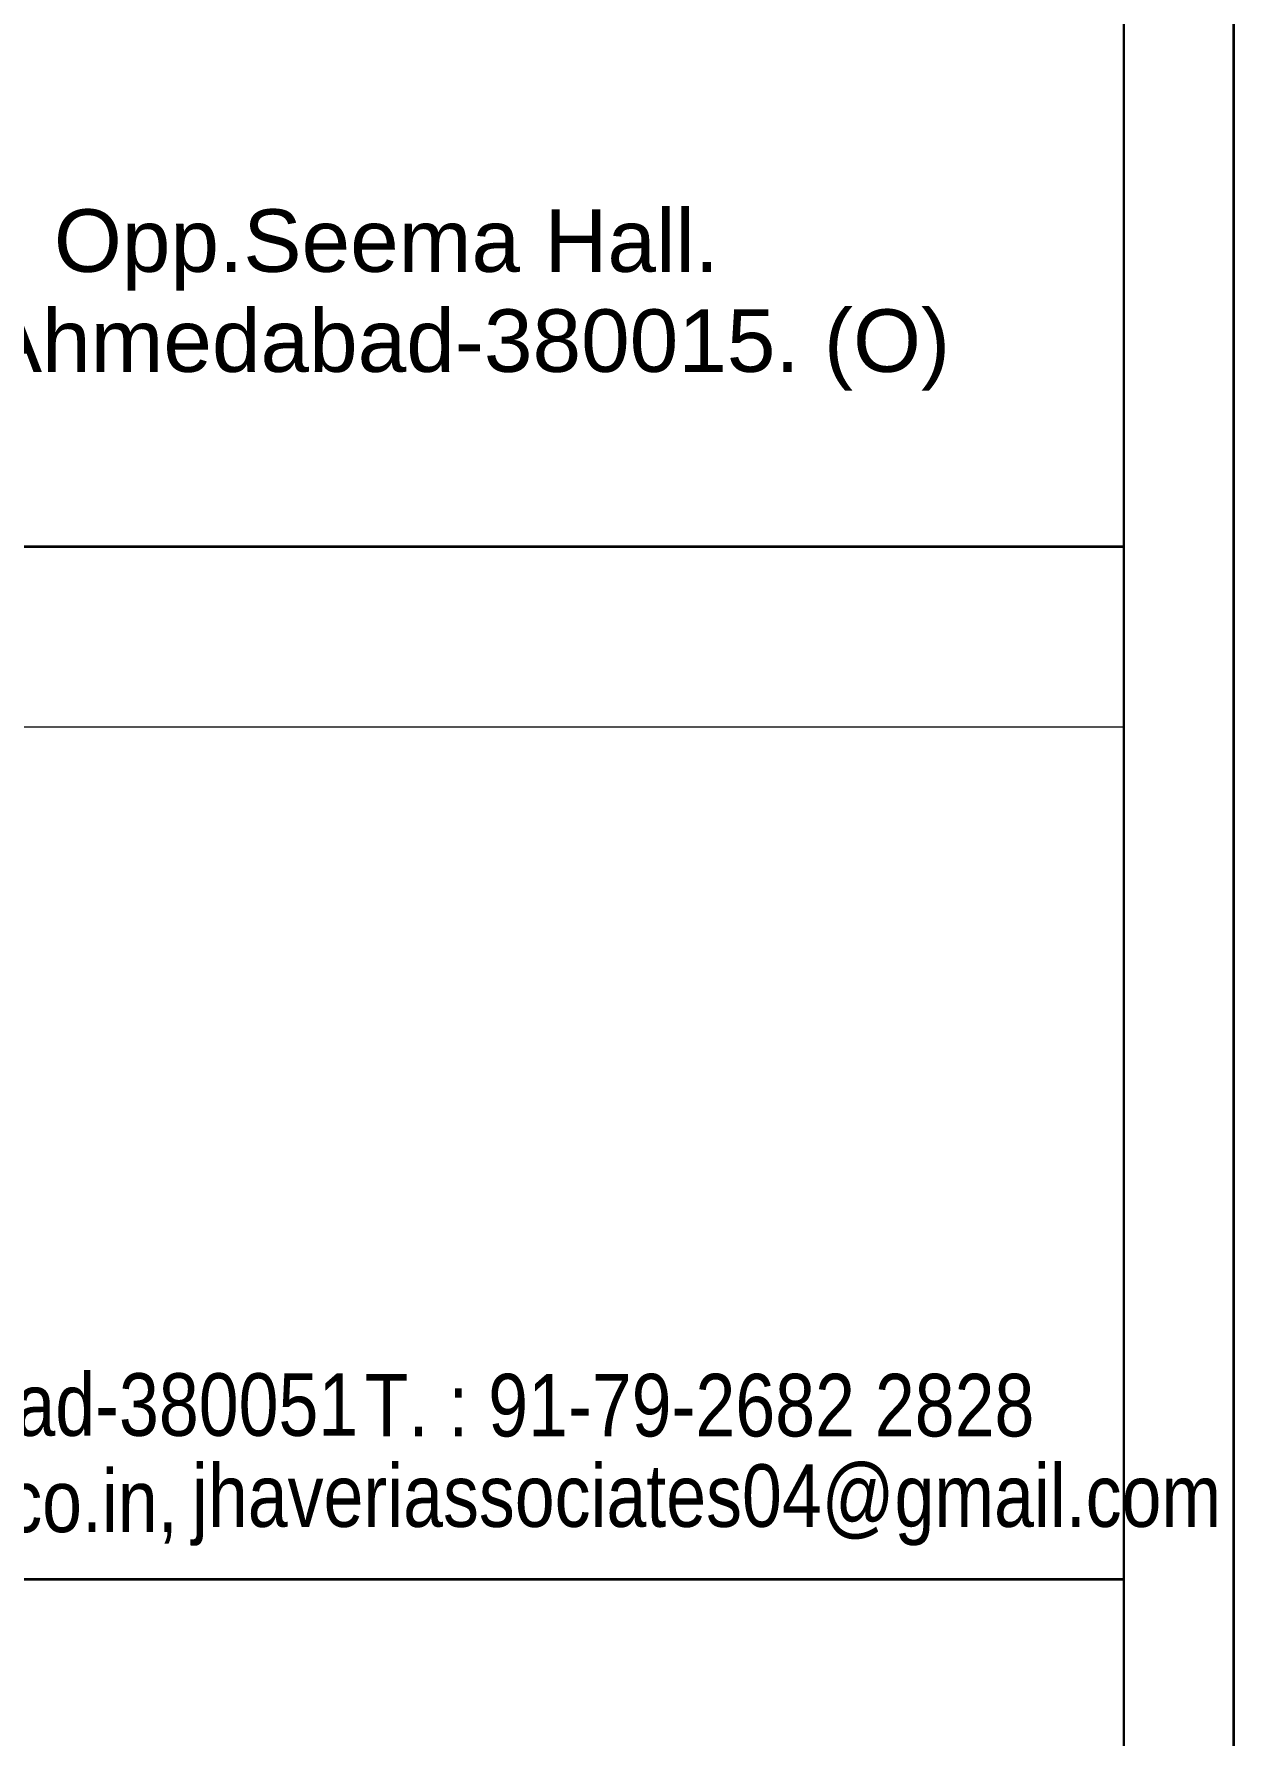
# Model space of a CAD drawing. Header units: millimetres. Extents: x 1112055 to 3390982, y -148532 to 766891.
# Drawn here: x 2238983 to 2243068, y 237868 to 243659 of the extents above; entities that cross this region are included whole.
import ezdxf

# ---------------------------------------------------------------- set-up
doc = ezdxf.new("R2010")
doc.units = ezdxf.units.MM
doc.layers.add('B TITLE BLOCK', color=250, linetype='Continuous', lineweight=0)
doc.layers.add('P_TITLE BLOCK TEXT', color=7, linetype='Continuous', lineweight=9)
doc.styles.add('SWINC', font='swissc.ttf')

msp = doc.modelspace()

# ---------------------------------------------------------------- linework, layer by layer
at = {"layer": 'B TITLE BLOCK', "color": 250, "lineweight": 0}
msp.add_line((2242689.6, 241300.7), (2232628.6, 241300.7), dxfattribs=at)
at = {"layer": 'B TITLE BLOCK', "color": 1, "const_width": 8.39}
msp.add_lwpolyline([(2087664.3, 299030), (2087664.3, 222350.9), (2243063.3, 222350.9), (2243063.3, 299030)], close=True, dxfattribs=at)
at = {"layer": 'B TITLE BLOCK', "color": 250, "lineweight": 0, "const_width": 8.39}
for points in [[(2088038, 298656.3), (2088038, 222724.6), (2242689.6, 222724.6), (2242689.6, 298656.3)], [(2232628.6, 222724.6), (2242689.6, 222724.6), (2242689.6, 298656.3), (2232628.6, 298656.3)], [(2242689.6, 245859.7), (2232628.6, 245859.7), (2232628.6, 241914.6), (2242689.6, 241914.6)], [(2242689.6, 222724.6), (2232628.6, 222724.6), (2232628.6, 241914.6), (2242689.6, 241914.6)]]:
    msp.add_lwpolyline(points, close=True, dxfattribs=at)
msp.add_lwpolyline([(2232628.6, 238401.3), (2242689.6, 238401.3)], dxfattribs=at)

# ---------------------------------------------------------------- texts
at = {"layer": 'P_TITLE BLOCK TEXT', "style": 'SWINC'}
for s, p in [('2, Palkhi Society, Nr. SBI, Vejalpur, Jivraj Park, Ahmedabad-380051', (2232710.9, 238889.5)), ('T. : 91-79-2682 2828 ', (2240107.3, 238887.4)), ('E-mail : jhaveriassociates04@yahoo.co.in,', (2234872.2, 238561.8)), (' jhaveriassociates04@gmail.com', (2239452.1, 238579.8))]:
    msp.add_text(s, height=212.903, dxfattribs=at).set_placement(p)
at = {"layer": 'P_TITLE BLOCK TEXT', "lineweight": 0, "char_height": 212.722, "attachment_point": 7, "style": 'SWINC'}
for s, insert in [('\\A1;{\\pql;\\fArial|b0|i0|c0|p34;1101, LANDMARK. Nr.Titanium City Centre. Opp.Seema Hall.}', (2233138.7, 242785.3)), ('\\A1;{\\pql;\\fArial|b0|i0|c0|p34;Anandnagar. Prahladnagar-Shyamal road. Ahmedabad-380015. (O)}', (2233145.8, 242445))]:
    msp.add_mtext(s, dxfattribs=dict(at, insert=insert))

doc.saveas('drawing.dxf')
